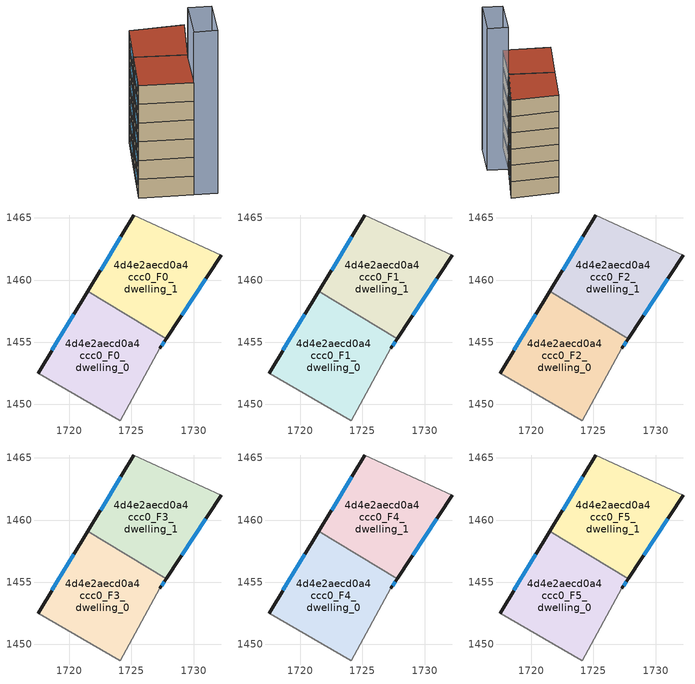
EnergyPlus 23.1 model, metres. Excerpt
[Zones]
4d4e2aecd0a4ccc0_F0_dwelling_0
 floor ground (EU_floor_Construction): 1727.8,1455.27 1727.3,1454.5 1724.09,1448.7 1717.49,1452.5 1721.49,1459.1 z0
 wall outside (EU_wall_Construction): 1721.49,1459.1 1717.49,1452.5 / 1727.3,1454.5 1727.8,1455.27 z0:3
 wall adiabatic (EU_wall_Construction): 1717.49,1452.5 1724.09,1448.7 1727.3,1454.5 z0:3
 wall to 4d4e2aecd0a4ccc0_F0_dwelling_1 (EU_wall_Construction): 1727.8,1455.27 1721.49,1459.1 z0:3
 window (EU_Window_Construction): 1720.37,1457.25 1718.61,1454.35 / 1727.44,1454.72 1727.66,1455.06 z0.84:2.16
4d4e2aecd0a4ccc0_F0_dwelling_1
 floor ground (EU_floor_Construction): 1732.2,1462 1727.8,1455.27 1721.49,1459.1 1725.2,1465.21 z0
 wall outside (EU_wall_Construction): 1725.2,1465.21 1721.49,1459.1 / 1727.8,1455.27 1732.2,1462 z0:3
 wall adiabatic (EU_wall_Construction): 1732.2,1462 1725.2,1465.21 z0:3
 window (EU_Window_Construction): 1724.16,1463.5 1722.53,1460.81 / 1729.03,1457.16 1730.97,1460.12 z0.84:2.16
4d4e2aecd0a4ccc0_F1_dwelling_0
 floor to 4d4e2aecd0a4ccc0_F0_dwelling_0 (EU_floor_Construction): 1727.8,1455.27 1727.3,1454.5 1724.09,1448.7 1717.49,1452.5 1721.49,1459.1 z3
 wall outside (EU_wall_Construction): 1721.49,1459.1 1717.49,1452.5 / 1727.3,1454.5 1727.8,1455.27 z3:6
 wall adiabatic (EU_wall_Construction): 1717.49,1452.5 1724.09,1448.7 1727.3,1454.5 z3:6
 wall to 4d4e2aecd0a4ccc0_F1_dwelling_1 (EU_wall_Construction): 1727.8,1455.27 1721.49,1459.1 z3:6
 window (EU_Window_Construction): 1720.37,1457.25 1718.61,1454.35 / 1727.44,1454.72 1727.66,1455.06 z3.84:5.16
4d4e2aecd0a4ccc0_F1_dwelling_1
 floor to 4d4e2aecd0a4ccc0_F0_dwelling_1 (EU_floor_Construction): 1732.2,1462 1727.8,1455.27 1721.49,1459.1 1725.2,1465.21 z3
 wall outside (EU_wall_Construction): 1725.2,1465.21 1721.49,1459.1 / 1727.8,1455.27 1732.2,1462 z3:6
 wall adiabatic (EU_wall_Construction): 1732.2,1462 1725.2,1465.21 z3:6
 window (EU_Window_Construction): 1724.16,1463.5 1722.53,1460.81 / 1729.03,1457.16 1730.97,1460.12 z3.84:5.16
4d4e2aecd0a4ccc0_F2_dwelling_0
 floor to 4d4e2aecd0a4ccc0_F1_dwelling_0 (EU_floor_Construction): 1727.8,1455.27 1727.3,1454.5 1724.09,1448.7 1717.49,1452.5 1721.49,1459.1 z6
 wall outside (EU_wall_Construction): 1721.49,1459.1 1717.49,1452.5 / 1727.3,1454.5 1727.8,1455.27 z6:9
 wall adiabatic (EU_wall_Construction): 1717.49,1452.5 1724.09,1448.7 1727.3,1454.5 z6:9
 wall to 4d4e2aecd0a4ccc0_F2_dwelling_1 (EU_wall_Construction): 1727.8,1455.27 1721.49,1459.1 z6:9
 window (EU_Window_Construction): 1720.37,1457.25 1718.61,1454.35 / 1727.44,1454.72 1727.66,1455.06 z6.84:8.16
4d4e2aecd0a4ccc0_F2_dwelling_1
 floor to 4d4e2aecd0a4ccc0_F1_dwelling_1 (EU_floor_Construction): 1732.2,1462 1727.8,1455.27 1721.49,1459.1 1725.2,1465.21 z6
 wall outside (EU_wall_Construction): 1725.2,1465.21 1721.49,1459.1 / 1727.8,1455.27 1732.2,1462 z6:9
 wall adiabatic (EU_wall_Construction): 1732.2,1462 1725.2,1465.21 z6:9
 window (EU_Window_Construction): 1724.16,1463.5 1722.53,1460.81 / 1729.03,1457.16 1730.97,1460.12 z6.84:8.16
4d4e2aecd0a4ccc0_F3_dwelling_0
 floor to 4d4e2aecd0a4ccc0_F2_dwelling_0 (EU_floor_Construction): 1727.8,1455.27 1727.3,1454.5 1724.09,1448.7 1717.49,1452.5 1721.49,1459.1 z9
 wall outside (EU_wall_Construction): 1721.49,1459.1 1717.49,1452.5 / 1727.3,1454.5 1727.8,1455.27 z9:12
 wall adiabatic (EU_wall_Construction): 1717.49,1452.5 1724.09,1448.7 1727.3,1454.5 z9:12
 wall to 4d4e2aecd0a4ccc0_F3_dwelling_1 (EU_wall_Construction): 1727.8,1455.27 1721.49,1459.1 z9:12
 window (EU_Window_Construction): 1720.37,1457.25 1718.61,1454.35 / 1727.44,1454.72 1727.66,1455.06 z9.84:11.16
4d4e2aecd0a4ccc0_F3_dwelling_1
 floor to 4d4e2aecd0a4ccc0_F2_dwelling_1 (EU_floor_Construction): 1732.2,1462 1727.8,1455.27 1721.49,1459.1 1725.2,1465.21 z9
 wall outside (EU_wall_Construction): 1725.2,1465.21 1721.49,1459.1 / 1727.8,1455.27 1732.2,1462 z9:12
 wall adiabatic (EU_wall_Construction): 1732.2,1462 1725.2,1465.21 z9:12
 window (EU_Window_Construction): 1724.16,1463.5 1722.53,1460.81 / 1729.03,1457.16 1730.97,1460.12 z9.84:11.16
4d4e2aecd0a4ccc0_F4_dwelling_0
 floor to 4d4e2aecd0a4ccc0_F3_dwelling_0 (EU_floor_Construction): 1727.8,1455.27 1727.3,1454.5 1724.09,1448.7 1717.49,1452.5 1721.49,1459.1 z12
 wall outside (EU_wall_Construction): 1721.49,1459.1 1717.49,1452.5 / 1727.3,1454.5 1727.8,1455.27 z12:15
 wall adiabatic (EU_wall_Construction): 1717.49,1452.5 1724.09,1448.7 1727.3,1454.5 z12:15
 wall to 4d4e2aecd0a4ccc0_F4_dwelling_1 (EU_wall_Construction): 1727.8,1455.27 1721.49,1459.1 z12:15
 window (EU_Window_Construction): 1720.37,1457.25 1718.61,1454.35 / 1727.44,1454.72 1727.66,1455.06 z12.84:14.16
4d4e2aecd0a4ccc0_F4_dwelling_1
 floor to 4d4e2aecd0a4ccc0_F3_dwelling_1 (EU_floor_Construction): 1732.2,1462 1727.8,1455.27 1721.49,1459.1 1725.2,1465.21 z12
 wall outside (EU_wall_Construction): 1725.2,1465.21 1721.49,1459.1 / 1727.8,1455.27 1732.2,1462 z12:15
 wall adiabatic (EU_wall_Construction): 1732.2,1462 1725.2,1465.21 z12:15
 window (EU_Window_Construction): 1724.16,1463.5 1722.53,1460.81 / 1729.03,1457.16 1730.97,1460.12 z12.84:14.16
4d4e2aecd0a4ccc0_F5_dwelling_0
 floor to 4d4e2aecd0a4ccc0_F4_dwelling_0 (EU_floor_Construction): 1727.8,1455.27 1727.3,1454.5 1724.09,1448.7 1717.49,1452.5 1721.49,1459.1 z15
 wall outside (EU_wall_Construction): 1721.49,1459.1 1717.49,1452.5 / 1727.3,1454.5 1727.8,1455.27 z15:18
 wall adiabatic (EU_wall_Construction): 1717.49,1452.5 1724.09,1448.7 1727.3,1454.5 z15:18
 wall to 4d4e2aecd0a4ccc0_F5_dwelling_1 (EU_wall_Construction): 1727.8,1455.27 1721.49,1459.1 z15:18
 window (EU_Window_Construction): 1720.37,1457.25 1718.61,1454.35 / 1727.44,1454.72 1727.66,1455.06 z15.84:17.16
 roof outside (EU_roof_Construction): 1724.09,1448.7 1727.3,1454.5 1727.8,1455.27 1721.49,1459.1 1717.49,1452.5 z18
4d4e2aecd0a4ccc0_F5_dwelling_1
 floor to 4d4e2aecd0a4ccc0_F4_dwelling_1 (EU_floor_Construction): 1732.2,1462 1727.8,1455.27 1721.49,1459.1 1725.2,1465.21 z15
 wall outside (EU_wall_Construction): 1725.2,1465.21 1721.49,1459.1 / 1727.8,1455.27 1732.2,1462 z15:18
 wall adiabatic (EU_wall_Construction): 1732.2,1462 1725.2,1465.21 z15:18
 window (EU_Window_Construction): 1724.16,1463.5 1722.53,1460.81 / 1729.03,1457.16 1730.97,1460.12 z15.84:17.16
 roof outside (EU_roof_Construction): 1727.8,1455.27 1732.2,1462 1725.2,1465.21 1721.49,1459.1 z18
shading: 1727.3,1454.5 1730.2,1452.9 / 1730.2,1452.9 1726.99,1447.09 / 1726.99,1447.09 1724.09,1448.69 / 1724.09,1448.69 1727.3,1454.5 z0:26.1
[Building]
EU S2 Campaign: North Axis=0; Terrain=City; Solar Distribution=FullExterior
[Site:Location]
Lyon-Bron: Latitude=45.75; Longitude=5; Time Zone=1; Elevation=198
[SizingPeriod:WeatherFileDays]
AnnualSizingPeriod: Begin Month=1; Begin Day of Month=1; End Month=12; End Day of Month=31; Day of Week for Start Day=Monday; Use Weather File Daylight Saving Period=No; Use Weather File Rain and Snow Indicators=No
[MATERIAL]
EU_InternalMass_Material: Roughness=MediumRough; Thickness=0.1; Conductivity=1; Density=1800; Specific Heat=900; Thermal Absorptance=0.9; Solar Absorptance=0.7; Visible Absorptance=0.7
[MATERIAL:NOMASS] Roughness=MediumRough; Thermal Absorptance=0.9; Solar Absorptance=0.7; Visible Absorptance=0.7
Name | Thermal Resistance
EU_wall_NoMass | 0.776494
EU_roof_NoMass | 0.486893
EU_floor_NoMass | 0.421597
[WINDOWMATERIAL:SIMPLEGLAZINGSYSTEM]
EU_Window_SimpleGlazing: UFactor=4.24961; Solar Heat Gain Coefficient=0.83; Visible Transmittance=0.83
[CONSTRUCTION]
EU_wall_Construction: EU_wall_NoMass
EU_roof_Construction: EU_roof_NoMass
EU_floor_Construction: EU_floor_NoMass
EU_Window_Construction: EU_Window_SimpleGlazing
EU_InternalMass_Construction: EU_InternalMass_Material
[ZONE] Type=1; Multiplier=1; Ceiling Height=autocalculate; Floor Area=autocalculate; Part of Total Floor Area=Yes
Name | Volume
4d4e2aecd0a4ccc0_F0_dwelling_0; 4d4e2aecd0a4ccc0_F0_dwelling_1; 4d4e2aecd0a4ccc0_F1_dwelling_1; 4d4e2aecd0a4ccc0_F2_dwelling_1; 4d4e2aecd0a4ccc0_F3_dwelling_1; 4d4e2aecd0a4ccc0_F4_dwelling_1; 4d4e2aecd0a4ccc0_F5_dwelling_1 | 171.012
4d4e2aecd0a4ccc0_F1_dwelling_0; 4d4e2aecd0a4ccc0_F2_dwelling_0; 4d4e2aecd0a4ccc0_F3_dwelling_0; 4d4e2aecd0a4ccc0_F4_dwelling_0; 4d4e2aecd0a4ccc0_F5_dwelling_0 | 171.011
[INTERNALMASS] Construction=EU_InternalMass_Construction
Name | Zone or ZoneList | Surface Area
4d4e2aecd0a4ccc0_F0_dwelling_0_EU_InternalMass | 4d4e2aecd0a4ccc0_F0_dwelling_0 | 57.0038
4d4e2aecd0a4ccc0_F0_dwelling_1_EU_InternalMass | 4d4e2aecd0a4ccc0_F0_dwelling_1 | 57.0037
4d4e2aecd0a4ccc0_F1_dwelling_0_EU_InternalMass | 4d4e2aecd0a4ccc0_F1_dwelling_0 | 57.0038
4d4e2aecd0a4ccc0_F1_dwelling_1_EU_InternalMass | 4d4e2aecd0a4ccc0_F1_dwelling_1 | 57.0037
4d4e2aecd0a4ccc0_F2_dwelling_0_EU_InternalMass | 4d4e2aecd0a4ccc0_F2_dwelling_0 | 57.0038
4d4e2aecd0a4ccc0_F2_dwelling_1_EU_InternalMass | 4d4e2aecd0a4ccc0_F2_dwelling_1 | 57.0037
4d4e2aecd0a4ccc0_F3_dwelling_0_EU_InternalMass | 4d4e2aecd0a4ccc0_F3_dwelling_0 | 57.0038
4d4e2aecd0a4ccc0_F3_dwelling_1_EU_InternalMass | 4d4e2aecd0a4ccc0_F3_dwelling_1 | 57.0037
4d4e2aecd0a4ccc0_F4_dwelling_0_EU_InternalMass | 4d4e2aecd0a4ccc0_F4_dwelling_0 | 57.0038
4d4e2aecd0a4ccc0_F4_dwelling_1_EU_InternalMass | 4d4e2aecd0a4ccc0_F4_dwelling_1 | 57.0037
4d4e2aecd0a4ccc0_F5_dwelling_0_EU_InternalMass | 4d4e2aecd0a4ccc0_F5_dwelling_0 | 57.0038
4d4e2aecd0a4ccc0_F5_dwelling_1_EU_InternalMass | 4d4e2aecd0a4ccc0_F5_dwelling_1 | 57.0037
[OTHEREQUIPMENT] Fuel Type=Electricity; Design Level Calculation Method=Watts/Area; Power per Zone Floor Area=1; Fraction Latent=0; Fraction Radiant=0; Fraction Lost=0; Carbon Dioxide Generation Rate=0; EndUse Subcategory=EU_Step8_InternalGains
Name | Zone or ZoneList or Space or SpaceList | Schedule
EU_Step8_InternalGain_4d4e2aecd0a4ccc0_F0_dwelling_0_f000 | 4d4e2aecd0a4ccc0_F0_dwelling_0 | EU_Step8_GainSchedule_4d4e2aecd0a4ccc0_F0_dwelling_0_f000
EU_Step8_InternalGain_4d4e2aecd0a4ccc0_F0_dwelling_1_f000 | 4d4e2aecd0a4ccc0_F0_dwelling_1 | EU_Step8_GainSchedule_4d4e2aecd0a4ccc0_F0_dwelling_1_f000
EU_Step8_InternalGain_4d4e2aecd0a4ccc0_F1_dwelling_0_f000 | 4d4e2aecd0a4ccc0_F1_dwelling_0 | EU_Step8_GainSchedule_4d4e2aecd0a4ccc0_F1_dwelling_0_f000
EU_Step8_InternalGain_4d4e2aecd0a4ccc0_F1_dwelling_1_f000 | 4d4e2aecd0a4ccc0_F1_dwelling_1 | EU_Step8_GainSchedule_4d4e2aecd0a4ccc0_F1_dwelling_1_f000
EU_Step8_InternalGain_4d4e2aecd0a4ccc0_F2_dwelling_0_f000 | 4d4e2aecd0a4ccc0_F2_dwelling_0 | EU_Step8_GainSchedule_4d4e2aecd0a4ccc0_F2_dwelling_0_f000
EU_Step8_InternalGain_4d4e2aecd0a4ccc0_F2_dwelling_1_f000 | 4d4e2aecd0a4ccc0_F2_dwelling_1 | EU_Step8_GainSchedule_4d4e2aecd0a4ccc0_F2_dwelling_1_f000
EU_Step8_InternalGain_4d4e2aecd0a4ccc0_F3_dwelling_0_f000 | 4d4e2aecd0a4ccc0_F3_dwelling_0 | EU_Step8_GainSchedule_4d4e2aecd0a4ccc0_F3_dwelling_0_f000
EU_Step8_InternalGain_4d4e2aecd0a4ccc0_F3_dwelling_1_f000 | 4d4e2aecd0a4ccc0_F3_dwelling_1 | EU_Step8_GainSchedule_4d4e2aecd0a4ccc0_F3_dwelling_1_f000
EU_Step8_InternalGain_4d4e2aecd0a4ccc0_F4_dwelling_0_f000 | 4d4e2aecd0a4ccc0_F4_dwelling_0 | EU_Step8_GainSchedule_4d4e2aecd0a4ccc0_F4_dwelling_0_f000
EU_Step8_InternalGain_4d4e2aecd0a4ccc0_F4_dwelling_1_f000 | 4d4e2aecd0a4ccc0_F4_dwelling_1 | EU_Step8_GainSchedule_4d4e2aecd0a4ccc0_F4_dwelling_1_f000
EU_Step8_InternalGain_4d4e2aecd0a4ccc0_F5_dwelling_0_f000 | 4d4e2aecd0a4ccc0_F5_dwelling_0 | EU_Step8_GainSchedule_4d4e2aecd0a4ccc0_F5_dwelling_0_f000
EU_Step8_InternalGain_4d4e2aecd0a4ccc0_F5_dwelling_1_f000 | 4d4e2aecd0a4ccc0_F5_dwelling_1 | EU_Step8_GainSchedule_4d4e2aecd0a4ccc0_F5_dwelling_1_f000
[ZONEVENTILATION:DESIGNFLOWRATE] Schedule=EU_AlwaysOn; Design Flow Rate Calculation Method=AirChanges/Hour; Air Changes per Hour=0.693814; Ventilation Type=Natural; Fan Pressure Rise=0; Fan Total Efficiency=1; Constant Term Coefficient=1; Temperature Term Coefficient=0; Velocity Term Coefficient=0; Velocity Squared Term Coefficient=0; Minimum Indoor Temperature=-100; Maximum Indoor Temperature=100; Delta Temperature=-100; Minimum Outdoor Temperature=-100; Maximum Outdoor Temperature=100; Maximum Wind Speed=40
Name | Zone or ZoneList or Space or SpaceList
EU_ConstantAir_4d4e2aecd0a4ccc0_F0_dwelling_0 | 4d4e2aecd0a4ccc0_F0_dwelling_0
EU_ConstantAir_4d4e2aecd0a4ccc0_F0_dwelling_1 | 4d4e2aecd0a4ccc0_F0_dwelling_1
EU_ConstantAir_4d4e2aecd0a4ccc0_F1_dwelling_0 | 4d4e2aecd0a4ccc0_F1_dwelling_0
EU_ConstantAir_4d4e2aecd0a4ccc0_F1_dwelling_1 | 4d4e2aecd0a4ccc0_F1_dwelling_1
EU_ConstantAir_4d4e2aecd0a4ccc0_F2_dwelling_0 | 4d4e2aecd0a4ccc0_F2_dwelling_0
EU_ConstantAir_4d4e2aecd0a4ccc0_F2_dwelling_1 | 4d4e2aecd0a4ccc0_F2_dwelling_1
EU_ConstantAir_4d4e2aecd0a4ccc0_F3_dwelling_0 | 4d4e2aecd0a4ccc0_F3_dwelling_0
EU_ConstantAir_4d4e2aecd0a4ccc0_F3_dwelling_1 | 4d4e2aecd0a4ccc0_F3_dwelling_1
EU_ConstantAir_4d4e2aecd0a4ccc0_F4_dwelling_0 | 4d4e2aecd0a4ccc0_F4_dwelling_0
EU_ConstantAir_4d4e2aecd0a4ccc0_F4_dwelling_1 | 4d4e2aecd0a4ccc0_F4_dwelling_1
EU_ConstantAir_4d4e2aecd0a4ccc0_F5_dwelling_0 | 4d4e2aecd0a4ccc0_F5_dwelling_0
EU_ConstantAir_4d4e2aecd0a4ccc0_F5_dwelling_1 | 4d4e2aecd0a4ccc0_F5_dwelling_1
[HVACTEMPLATE:THERMOSTAT] Constant Heating Setpoint=20; Constant Cooling Setpoint=50
EU_HeatOnly_4d4e2aecd0a4ccc0_F0_dwelling_0; EU_HeatOnly_4d4e2aecd0a4ccc0_F0_dwelling_1; EU_HeatOnly_4d4e2aecd0a4ccc0_F1_dwelling_0; EU_HeatOnly_4d4e2aecd0a4ccc0_F1_dwelling_1; EU_HeatOnly_4d4e2aecd0a4ccc0_F2_dwelling_0; EU_HeatOnly_4d4e2aecd0a4ccc0_F2_dwelling_1; EU_HeatOnly_4d4e2aecd0a4ccc0_F3_dwelling_0; EU_HeatOnly_4d4e2aecd0a4ccc0_F3_dwelling_1; EU_HeatOnly_4d4e2aecd0a4ccc0_F4_dwelling_0; EU_HeatOnly_4d4e2aecd0a4ccc0_F4_dwelling_1; EU_HeatOnly_4d4e2aecd0a4ccc0_F5_dwelling_0; EU_HeatOnly_4d4e2aecd0a4ccc0_F5_dwelling_1
[HVACTEMPLATE:ZONE:IDEALLOADSAIRSYSTEM] System Availability Schedule=EU_AlwaysOn; Maximum Heating Supply Air Temperature=50; Minimum Cooling Supply Air Temperature=13; Maximum Heating Supply Air Humidity Ratio=0.0156; Minimum Cooling Supply Air Humidity Ratio=0.0077; Heating Limit=NoLimit; Cooling Limit=NoLimit; Heating Availability Schedule=EU_AlwaysOn; Cooling Availability Schedule=EU_CoolingOff; Dehumidification Control Type=ConstantSensibleHeatRatio; Cooling Sensible Heat Ratio=0.7; Dehumidification Setpoint=60; Humidification Control Type=None; Humidification Setpoint=30; Outdoor Air Method=None; Outdoor Air Flow Rate per Person=0.00944; Outdoor Air Flow Rate per Zone Floor Area=0; Outdoor Air Flow Rate per Zone=0; Demand Controlled Ventilation Type=None; Outdoor Air Economizer Type=NoEconomizer; Heat Recovery Type=None; Sensible Heat Recovery Effectiveness=0.7; Latent Heat Recovery Effectiveness=0.65
Name | Template Thermostat
4d4e2aecd0a4ccc0_F0_dwelling_0 | EU_HeatOnly_4d4e2aecd0a4ccc0_F0_dwelling_0
4d4e2aecd0a4ccc0_F0_dwelling_1 | EU_HeatOnly_4d4e2aecd0a4ccc0_F0_dwelling_1
4d4e2aecd0a4ccc0_F1_dwelling_0 | EU_HeatOnly_4d4e2aecd0a4ccc0_F1_dwelling_0
4d4e2aecd0a4ccc0_F1_dwelling_1 | EU_HeatOnly_4d4e2aecd0a4ccc0_F1_dwelling_1
4d4e2aecd0a4ccc0_F2_dwelling_0 | EU_HeatOnly_4d4e2aecd0a4ccc0_F2_dwelling_0
4d4e2aecd0a4ccc0_F2_dwelling_1 | EU_HeatOnly_4d4e2aecd0a4ccc0_F2_dwelling_1
4d4e2aecd0a4ccc0_F3_dwelling_0 | EU_HeatOnly_4d4e2aecd0a4ccc0_F3_dwelling_0
4d4e2aecd0a4ccc0_F3_dwelling_1 | EU_HeatOnly_4d4e2aecd0a4ccc0_F3_dwelling_1
4d4e2aecd0a4ccc0_F4_dwelling_0 | EU_HeatOnly_4d4e2aecd0a4ccc0_F4_dwelling_0
4d4e2aecd0a4ccc0_F4_dwelling_1 | EU_HeatOnly_4d4e2aecd0a4ccc0_F4_dwelling_1
4d4e2aecd0a4ccc0_F5_dwelling_0 | EU_HeatOnly_4d4e2aecd0a4ccc0_F5_dwelling_0
4d4e2aecd0a4ccc0_F5_dwelling_1 | EU_HeatOnly_4d4e2aecd0a4ccc0_F5_dwelling_1
[SIZING:ZONE] Zone Cooling Design Supply Air Temperature Input Method=SupplyAirTemperature; Zone Cooling Design Supply Air Temperature=13; Zone Heating Design Supply Air Temperature Input Method=SupplyAirTemperature; Zone Heating Design Supply Air Temperature=50; Zone Cooling Design Supply Air Humidity Ratio=0.008; Zone Heating Design Supply Air Humidity Ratio=0.008; Cooling Design Air Flow Method=DesignDay; Cooling Design Air Flow Rate=0; Cooling Minimum Air Flow per Zone Floor Area=0.000762; Cooling Minimum Air Flow=0; Cooling Minimum Air Flow Fraction=0.2; Heating Design Air Flow Method=DesignDay; Heating Design Air Flow Rate=0; Heating Maximum Air Flow per Zone Floor Area=0.002032; Heating Maximum Air Flow=0.141576; Heating Maximum Air Flow Fraction=0.3; Account for Dedicated Outdoor Air System=No; Dedicated Outdoor Air System Control Strategy=NeutralSupplyAir; Dedicated Outdoor Air Low Setpoint Temperature for Design=autosize; Dedicated Outdoor Air High Setpoint Temperature for Design=autosize; Zone Load Sizing Method=Sensible Load Only No Latent Load; Zone Latent Cooling Design Supply Air Humidity Ratio Input Method=HumidityRatioDifference; Zone Cooling Design Supply Air Humidity Ratio Difference=0.005; Zone Latent Heating Design Supply Air Humidity Ratio Input Method=HumidityRatioDifference; Zone Humidification Design Supply Air Humidity Ratio Difference=0.005
4d4e2aecd0a4ccc0_F0_dwelling_0; 4d4e2aecd0a4ccc0_F0_dwelling_1; 4d4e2aecd0a4ccc0_F1_dwelling_0; 4d4e2aecd0a4ccc0_F1_dwelling_1; 4d4e2aecd0a4ccc0_F2_dwelling_0; 4d4e2aecd0a4ccc0_F2_dwelling_1; 4d4e2aecd0a4ccc0_F3_dwelling_0; 4d4e2aecd0a4ccc0_F3_dwelling_1; 4d4e2aecd0a4ccc0_F4_dwelling_0; 4d4e2aecd0a4ccc0_F4_dwelling_1; 4d4e2aecd0a4ccc0_F5_dwelling_0; 4d4e2aecd0a4ccc0_F5_dwelling_1
[SCHEDULE:CONSTANT]
Name | Hourly Value
EU_AlwaysOn | 1
EU_CoolingOff | 0
[SCHEDULE:FILE] Column Number=1; Rows to Skip at Top=0; Number of Hours of Data=8760; Column Separator=Comma; Interpolate to Timestep=No; Minutes per Item=60; Adjust Schedule for Daylight Savings=Yes
Name | File
EU_Step8_GainSchedule_4d4e2aecd0a4ccc0_F0_dwelling_0_f000 | ../../schedules/4d4e2aecd0a4ccc0/4d4e2aecd0a4ccc0_F0_dwelling_0_f000_gain.csv
EU_Step8_GainSchedule_4d4e2aecd0a4ccc0_F0_dwelling_1_f000 | ../../schedules/4d4e2aecd0a4ccc0/4d4e2aecd0a4ccc0_F0_dwelling_1_f000_gain.csv
EU_Step8_GainSchedule_4d4e2aecd0a4ccc0_F1_dwelling_0_f000 | ../../schedules/4d4e2aecd0a4ccc0/4d4e2aecd0a4ccc0_F1_dwelling_0_f000_gain.csv
EU_Step8_GainSchedule_4d4e2aecd0a4ccc0_F1_dwelling_1_f000 | ../../schedules/4d4e2aecd0a4ccc0/4d4e2aecd0a4ccc0_F1_dwelling_1_f000_gain.csv
EU_Step8_GainSchedule_4d4e2aecd0a4ccc0_F2_dwelling_0_f000 | ../../schedules/4d4e2aecd0a4ccc0/4d4e2aecd0a4ccc0_F2_dwelling_0_f000_gain.csv
EU_Step8_GainSchedule_4d4e2aecd0a4ccc0_F2_dwelling_1_f000 | ../../schedules/4d4e2aecd0a4ccc0/4d4e2aecd0a4ccc0_F2_dwelling_1_f000_gain.csv
EU_Step8_GainSchedule_4d4e2aecd0a4ccc0_F3_dwelling_0_f000 | ../../schedules/4d4e2aecd0a4ccc0/4d4e2aecd0a4ccc0_F3_dwelling_0_f000_gain.csv
EU_Step8_GainSchedule_4d4e2aecd0a4ccc0_F3_dwelling_1_f000 | ../../schedules/4d4e2aecd0a4ccc0/4d4e2aecd0a4ccc0_F3_dwelling_1_f000_gain.csv
EU_Step8_GainSchedule_4d4e2aecd0a4ccc0_F4_dwelling_0_f000 | ../../schedules/4d4e2aecd0a4ccc0/4d4e2aecd0a4ccc0_F4_dwelling_0_f000_gain.csv
EU_Step8_GainSchedule_4d4e2aecd0a4ccc0_F4_dwelling_1_f000 | ../../schedules/4d4e2aecd0a4ccc0/4d4e2aecd0a4ccc0_F4_dwelling_1_f000_gain.csv
EU_Step8_GainSchedule_4d4e2aecd0a4ccc0_F5_dwelling_0_f000 | ../../schedules/4d4e2aecd0a4ccc0/4d4e2aecd0a4ccc0_F5_dwelling_0_f000_gain.csv
EU_Step8_GainSchedule_4d4e2aecd0a4ccc0_F5_dwelling_1_f000 | ../../schedules/4d4e2aecd0a4ccc0/4d4e2aecd0a4ccc0_F5_dwelling_1_f000_gain.csv
